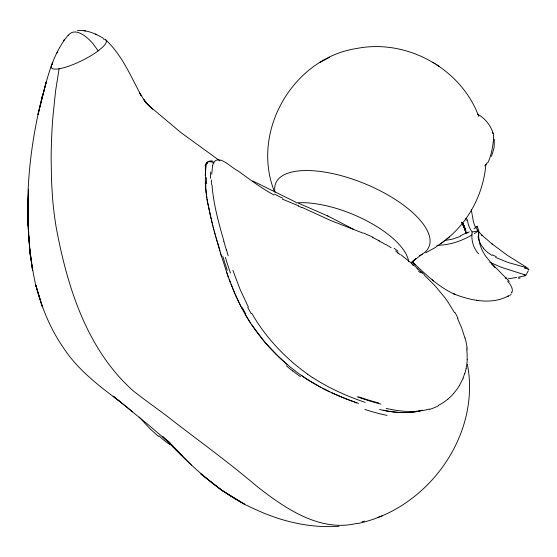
<?xml version="1.0" encoding="UTF-8"?>
<svg xmlns="http://www.w3.org/2000/svg" width="557" height="557" viewBox="0 0 557 557"><rect width="100%" height="100%" fill="white"/><g stroke="black" fill="none" stroke-linecap="round" stroke-linejoin="round"><path stroke-width="0.84" d="M205.54 169.509L205.317 183.399L206.772 197.777M205.213 175.323L206.006 166.459M211.771 174.153L212.572 165.373M474.042 228.753L477.147 226.253L478.707 230.793L478.721 237.484L479.856 244.161L481.972 249.94L485.133 255.475L491.302 263.127L509.293 281.396M485.864 164.392C483.469 193.418 469.043 221.435 446.136 239.552M478.533 253.769C473.158 247.997 471.076 239.747 472.092 232.025L478.707 230.793L478.4 236.168M477.008 227.019L477.147 226.253M59.112 68.755L55.561 91.111L52.88 117.186A446.526 341.991 80.6 0 0 51.536 140.197A455.438 348.814 80.6 0 0 51.153 157.513L51.502 180.607L52.553 197.944A283.297 216.972 80.6 0 0 56.104 226.901C67.146 286.535 86.641 349.302 133.207 390.854C147.187 401.889 161.948 411.895 175.845 423.048C203.208 443.887 230.918 464.273 257.153 486.539C285.052 508.381 319.962 532.52 357.19 523.315M466.209 368.4L464.893 373.455M206.591 164.371L207.65 162.372L208.979 161.272M213.157 163.285C218.748 153.266 231.503 168.137 237.672 170.665C249.494 179.166 261.101 188.099 273.981 194.992M68.26 35.049C49.796 57.19 45.277 87.505 37.973 114.477L46.377 81.538L41.761 98.498L42.207 96.653C26.827 157.61 22.294 222.57 35.53 284.342C41.51 307.199 50.464 329.445 64.139 348.835C78.509 370.433 99.418 386.21 119.922 401.569M51.717 64.849L52.804 62.273M491.455 156.489L494.136 147.598L494.303 139.292M463.146 378.238L459.414 385.541M56.877 53.124L57.455 51.898M206.925 163.57L207.107 163.222M525.717 275.59L528.301 270.695M63.519 40.758L64.354 39.498M511.841 292.188L511.145 293.045M411.546 263.036L413.705 260.335M453.67 393.423L456.698 389.615A95.463 75.585 36.3 0 0 459.393 385.528M68.427 35.321C73.468 28.372 82.617 33.671 87.428 38.078A64.974 41.712 84.8 0 1 93.172 43.878L98.192 50.847M484.708 166.028L486.595 163.981M411.79 262.688L415.898 258.713L413.155 260.906L422.29 254.131M447.905 399.125L450.307 396.96A86.474 68.434 43.3 0 0 453.683 393.437M509.53 295.21C493.022 305.243 471.048 300.738 454.213 294.061M425.645 252.822L435.247 247.524L444.249 241.035M440.789 243.799L449.722 236.69M525.641 275.68L518.344 277.24M478.707 230.793L474.279 233.634M507.859 296.401L508.249 296.143L507.671 296.519M478.79 116.538C461.147 68.448 406.652 38.468 356.543 48.515C293.045 58.276 250.678 131.424 274.336 191.281M469.342 231.83L467.372 232.986M528.92 269.365L528.405 269.616M472.245 234.845L467.72 237.31A68.274 44.163 -45.4 0 1 451.177 243.548L444.319 244.829L436.904 245.442M329.702 57.197L319.725 62.6M208.736 161.405L210.637 160.862L213.087 161.189M357.712 523.538C427.511 509.07 481.053 435.504 467.4 364.41M460.521 236.377L452.193 239.19L444.242 240.589M377.291 517.634L382.394 515.74M362.029 521.812L364.445 521.06M422.645 410.168L420.723 410.69M419.748 410.927C407.745 413.691 395.212 412.716 383.237 410.272M508.353 278.799L516.68 277.428M417.861 411.331C405.169 413.788 392.086 412.347 379.582 409.486M77.395 30.691C86.641 29.57 95.616 33.712 103.379 38.315M339.102 526.254C310.667 528.314 282.058 521.714 256.331 509.815C219.047 493.927 190.278 464.719 162.379 436.298L170.254 443.497L148.273 424.754L113.099 396.104L132.747 411.832M476.374 300.251L477.997 300.418M85.472 30.955L83.926 30.691M386.147 408.399C398.652 411.268 411.734 412.702 424.427 410.251A77.576 60.476 42.8 0 0 429.391 409.012M526.149 267.59L507.747 262.361L495.66 257.425M365.12 402.377C346.865 396.124 329.069 388.236 312.853 377.709M358.555 403.456L345.319 398.589L331.61 392.699M527.326 267.966L528.238 268.307M356.786 402.85C339.116 396.675 321.883 388.939 306.162 378.711A144.535 104.612 14.1 0 1 301.65 375.606M295.899 202.212L252.683 180.914M298.587 203.27L328.01 216.053M362.955 233.118L330.712 220.509L302.005 207.378M298.524 205.867L282.427 199.134M95.282 34.061L96.827 34.75M415.599 264.902L412.876 262.34C425.555 274.204 438.262 286.806 454.275 294.089M453.273 293.636L455.229 294.528M329.744 391.822L322.399 388.173M372.382 237.359L379.387 240.868M327.523 215.817L353.786 229.421M489.707 262.229L501.599 267.402L525.516 275.005M320.588 387.219L306.287 378.788M525.857 266.928L507.121 255.155L491.601 243.562M477.634 114.185C485.105 118.335 490.808 125.457 493.21 133.659M385.709 244.356L391.195 247.74M492.068 255.454L487.41 252.272L483.427 248.506M436.618 64.709L439.229 66.408M433.026 62.405L435.094 63.756M412.347 261.491L412.848 261.818M219.897 160.896L181.018 132.643L149.555 106.192L152.493 108.984L145.906 102.69L152.493 108.984M307.638 374.165C285.066 358.047 265.564 337.41 251.778 313.278M301.072 375.251C276.293 357.594 255.301 334.388 241.341 307.283M400.949 254.841L413.169 264.547L424.169 274.455M395.595 250.908L400.128 254.667M158.501 436.437L149.763 428.577L139.271 417.109M433.074 280.526L433.569 280.923L432.155 279.788M492.304 244.14L481.826 235.117L482.146 235.43L478.094 231.009M412.173 264.54L413.378 265.543M287.684 364.835L285.63 363.067M416.977 268.585L417.701 269.205M284.613 362.175L278.792 356.87M420.632 271.76L422.102 273.069M412.069 261.616L414.157 263.538M424.295 275.061L435.302 286.075L444.653 297.382A140.19 139.619 -37.7 0 1 447.661 301.553L454.561 312.707M277.846 355.972L265.703 343.209M191.517 465.311L168.472 441.576M182.062 455.807L167.525 440.559M495.166 267.833L491.309 263.746M105.893 40.034C122.234 55.352 130.721 76.302 141.206 95.567L139.459 92.901L145.892 102.655L143.88 99.654L148.531 105.189M264.902 342.277L251.318 324.258M250.504 323.011L245.212 314.357M462.818 224.165L464.768 228.085L461.906 222.201L464.817 228.161M464.768 228.085L463.25 225.167L465.541 230.96L462.846 223.573L464.294 227.388M248.345 307.032L240.304 289.912L232.903 270.375M241.78 308.118L235.263 294.549M240.986 306.594L240.283 305.215M462.219 222.904L463.723 225.87L461.99 222.424M239.935 304.519L239.245 303.126M463.661 226.031L464.726 228.21L463.201 225.021L464.893 228.635L462.735 223.803L465.798 230.835L463.389 224.993M238.897 302.43L237.219 298.886M461.997 222.508L463.055 224.694L462.066 222.619M457.527 318.402L461.718 328.066L464.907 338.022M462.101 222.723L464.879 229.059L463.828 225.78L465.958 232.561L464.148 226.142L466.014 232.833M236.892 298.176L232.742 288.596M461.906 222.201L462.783 224.172L462.094 222.598M234.943 293.817L228.001 276.188L221.331 255.83M232.13 287.071L230.911 284M230.32 282.455L229.15 279.336M464.35 227.555L465.227 229.93M228.607 277.873L226.337 271.454M466.355 233.627L465.032 229.491L465.958 232.561M228.189 255.712L226.469 249.898M221.449 256.213L220.475 252.927M220.976 254.626L221.213 255.419M220.739 253.832L216.109 237.888M223.935 241.223C218.678 222.793 213.435 204.161 212.029 184.966M216.638 239.754L217.084 241.32M216.234 238.354L214.257 231.287M215.448 235.569L215.838 236.962M215.058 234.177L213.073 226.887M213.533 228.607L213.909 229.999M213.157 227.207L207.615 202.929M212.419 224.408L212.788 225.808M212.064 223.016L211.361 220.231M211.019 218.838L206.738 197.561M471.271 209.599L472.064 214.097M466.32 220.475L465.91 218.226M207.392 201.634L206.967 199.058M472.176 214.8L473.29 221.025A57.963 28.936 -52.7 0 0 478.588 230.939M466.85 348L467.072 349.942M206.041 192.304L205.463 186.045M103.456 39.081A30.614 7.269 -26.3 0 1 80.869 61.117A30.614 7.269 -26.3 0 1 52.49 63.644M472.169 231.928A63.032 32.954 -52.9 0 1 467.379 219.667M524.026 274.893A27.78 2.694 6.4 0 1 525.516 275.666M520.106 278.075A107.466 27.425 18.2 0 1 518.504 278.312M506.87 277.978A104.465 38.266 9.5 0 1 505.366 278.27M483.782 248.297A39.477 28.142 -15.7 0 1 478.094 236.224M496.196 256.638A95.351 72.257 -40.8 0 1 492.527 254.834M525.16 267.485A35.258 2.346 8.5 0 1 526.483 267.868M524.534 268.126A31.853 2.639 5.7 0 1 528.377 269.323M467.253 232.276A61.521 40.501 -50.4 0 1 460.507 235.681M507.594 281.097A35.975 12.553 27 0 1 511.974 292.251M511.124 294.235A60.943 22.663 24.2 0 1 510.386 295.099M296.073 202.915A71.867 29.117 22.5 0 1 366.631 220.767A71.867 29.117 22.5 0 1 408.699 261.741M275.033 192.283A82.944 33.601 22.5 0 1 369.138 185.544A82.944 33.601 22.5 0 1 419.428 255.635M492.214 132.81A15.533 2.646 -79.2 0 1 492.291 148.246A15.533 2.646 -79.2 0 1 486.526 163.187M211.792 161.976A31.101 8.738 46.8 0 1 214.125 162.769M209.258 161.697A31.526 9.998 52.7 0 1 211.59 161.927M206.772 162.644A34.381 11.37 61.9 0 1 208.729 161.502M205.136 165.666A39.784 12.268 69.4 0 1 206.522 162.665M205.303 169.029A44.992 12.484 73.8 0 1 205.686 166.64M292.724 371.039A200.019 159.274 7.7 0 1 286.389 365.796M300.446 376.65A164.809 125.395 11.4 0 1 292.808 370.913M380.981 404.09A165.22 102.223 31.8 0 1 357.148 396.793M205.881 166.209A41.204 12.191 71.5 0 1 206.501 164.169M206.494 183.747A63.38 14.628 78.1 0 1 206.348 177.565M205.853 186.518A66.38 19.746 74.6 0 1 205.61 182.076M206.8 197.603A79.86 29.368 71.7 0 1 206.111 192.36M220.001 250.88A156.977 11.196 73.8 0 1 217.502 242.295M227.305 270.382A133.109 41.601 74.8 0 1 222.744 256.136M245.755 313.904A202.407 168.318 -80.6 0 1 242.351 307.666M306.329 378.753A144.542 104.981 14 0 1 301.114 375.216M378.69 402.989A165.471 100.824 31.4 0 1 358.805 396.856M420.396 410.794A77.576 60.511 43 0 1 417.875 411.351M282.865 198.222A70.307 36.574 23.5 0 1 274.636 194.198M298.385 206.069A64.751 16.766 22.1 0 1 301.81 207.559M363.575 233.035A81.037 18.868 16.2 0 1 373.079 237.338M378.83 240.826A90.888 18.325 17.6 0 1 385.159 244.286M394.029 248.171A83.571 18.339 16.3 0 1 398.011 251.36M398.011 253.136A31.429 0.62 38.3 0 1 397.475 252.683M418.342 270.967A59.815 11.237 42.6 0 1 420.382 272.756M455.006 312.498A109.987 93.952 51.3 0 1 457.979 318.221M465.144 338.022A70.711 52.142 56.6 0 1 467.079 348.034M466.815 349.893A64.64 48.041 56.1 0 1 467.114 359.335M467.246 359.383A67.383 50.603 55.2 0 1 466.125 368.365M464.712 373.357A77.729 59.502 52.2 0 1 463.006 378.14M447.898 399.118A78.391 62.043 47.7 0 1 438.47 405.336M438.658 405.621A75.634 59.731 47.1 0 1 429.586 409.416M387.101 415.39A165.471 113.092 34.8 0 1 364.856 409.458M312.818 377.743A144.542 105.078 13.9 0 1 307.596 374.2M251.242 313.723A202.407 169.613 -79.4 0 1 247.774 307.478M230.48 273.069A133.109 45.994 75.2 0 1 225.369 257.376M226.365 250.009A156.977 11.446 73.8 0 1 223.81 241.23M211.646 184.499A66.38 20.324 74.2 0 1 211.444 179.988M210.574 178.351A63.38 16.411 76.5 0 1 210.706 171.974M212.697 165.624A41.204 12.031 72.1 0 1 213.254 163.493M170.184 444.688A165.471 102.53 -57.5 0 1 158.975 435.811M27.975 206.167L28.059 225.474L27.975 206.167L28.56 189.728L27.85 211.082L27.975 206.167M244.558 504.259L221.721 490.264L200.98 474.035L221.721 490.264L244.558 504.259M42.346 306.74L35.53 284.342L42.346 306.74M32.48 269.985L29.639 249.063L27.954 220.029L28.853 240.401L28.47 234.386L30.343 255.663L29.639 249.063L32.48 269.985"/></g></svg>
